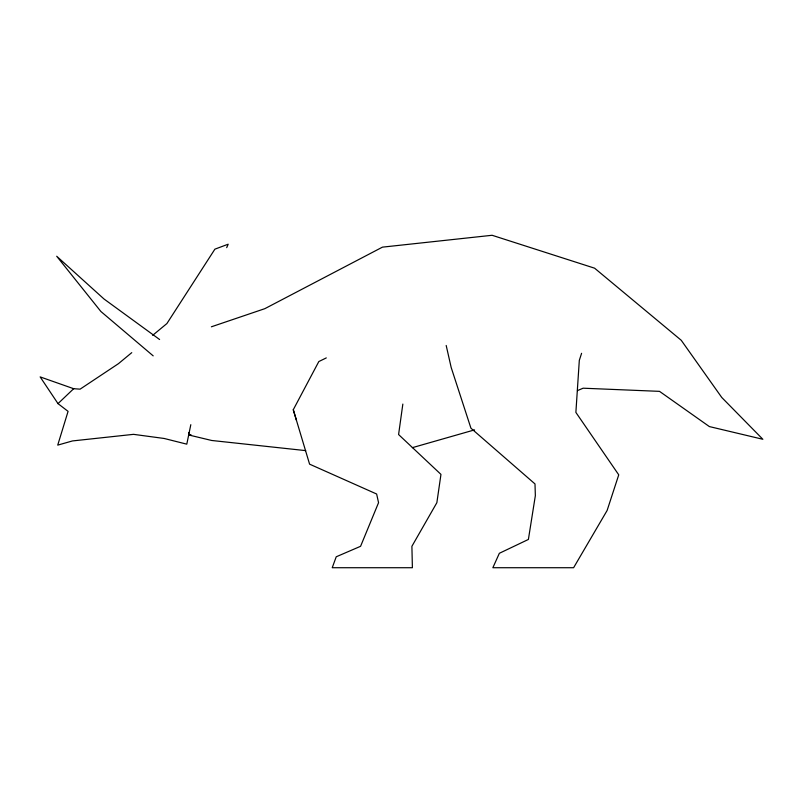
<?xml version="1.0" encoding="UTF-8"?>
<svg xmlns="http://www.w3.org/2000/svg" width="803" height="803" viewBox="0 0 803 803"><rect width="100%" height="100%" fill="white"/><g stroke="black" fill="none" stroke-linecap="round" stroke-linejoin="round"><path stroke-width="1.2" d="M305.722 450.624L211.681 440.476L188.685 434.965L188.745 432.606M402.845 404.07L398.589 434.543L440.957 474.392L436.862 502.688L411.899 546.301L412.391 567.721L332.231 567.721L336.226 556.79L360.577 546.301L378.554 502.688L376.637 494.016L309.587 464.154L293.276 409.731L318.821 361.551L326.299 357.907M190.813 424.677L186.788 444.159L164.193 438.478L133.519 434.343L72.471 440.937L57.726 445.123L68.074 411.367L58.007 403.628L40.15 376.898L73.675 388.702L80.109 389.154L118.463 363.659L131.762 352.647M581.593 353.3L579.314 360.346L575.881 412.411L618.742 474.834L607.118 510.477L573.603 567.721L492.861 567.721L499.346 553.297L528.394 539.445L535.35 495.662L534.999 483.938L470.939 428.2L451.166 367.433L446.187 345.461M226.687 247.645L228.193 244.202L214.893 249.161L166.904 323.549L152.66 335.343M58.007 403.628L73.675 388.702M577.427 390.619L583.119 388.2L659.504 391.352L709.36 426.574L762.85 439.281L721.756 397.465L681.245 340.291L594.591 268.182L492.098 235.279L382.439 247.143L264.849 308.663L211.38 326.801M412.381 447.652L474.573 429.876M188.685 434.965L191.034 434.784M159.606 339.518L104.019 299.007L56.702 256.247L100.877 311.484L153.192 355.87M293.276 409.731L296.367 420.069"/></g></svg>
